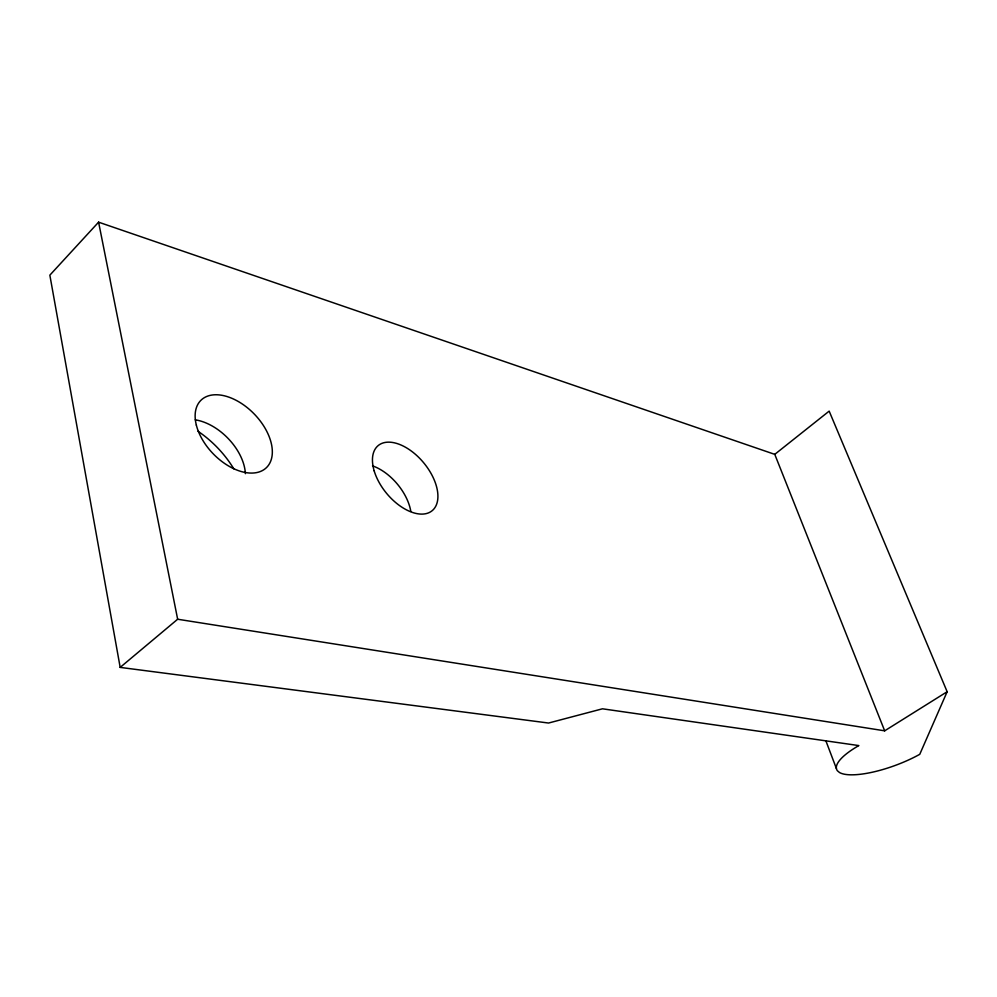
<?xml version="1.0" encoding="UTF-8"?>
<svg xmlns="http://www.w3.org/2000/svg" width="997" height="997" viewBox="0 0 997 997"><rect width="100%" height="100%" fill="white"/><g stroke="black" fill="none" stroke-linecap="round" stroke-linejoin="round"><path stroke-width="1.5" d="M947.15 691.731L919.757 754.318A56.966 16.712 -20.4 0 1 839.486 772.501L837.43 770.781A56.966 16.712 -20.4 0 1 858.841 745.582L602.475 708.805L548.549 723.037L120.176 667.392L49.85 275.16L98.591 222.169L774.769 454.358L884.675 730.826L947.15 691.731L829.168 411.125L774.769 454.358M120.176 667.392L177.653 619.237L884.675 730.826M825.94 740.97L836.433 768.625M98.591 222.169L177.653 619.237M195.262 419.837A46.336 28.988 45.5 0 1 245.374 473.675M372.504 465.861A41.774 24.439 50.2 0 1 410.814 511.411M198.042 431.29A80.072 51.445 45.1 0 1 233.772 468.814M374.149 470.796A42.298 24.04 50.3 0 0 429.719 512.308A42.298 24.04 50.3 0 0 411.649 451.28A42.298 24.04 50.3 0 0 374.149 470.796M196.334 425.083A46.971 28.577 45.9 0 0 260.678 471.382A46.971 28.577 45.9 0 0 244.165 405.293A46.971 28.577 45.9 0 0 196.334 425.083"/></g></svg>
